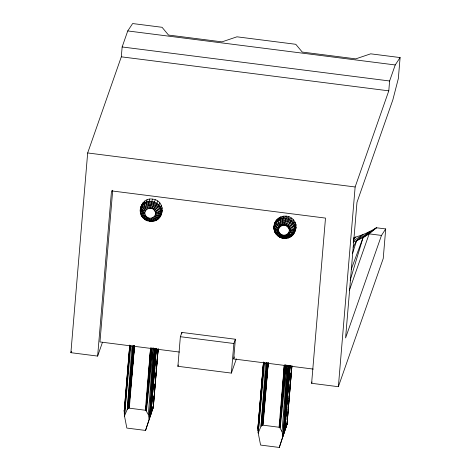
<?xml version="1.0" encoding="UTF-8"?>
<svg xmlns="http://www.w3.org/2000/svg" width="471" height="471" viewBox="0 0 471 471"><rect width="100%" height="100%" fill="white"/><g stroke="black" fill="none" stroke-linecap="round" stroke-linejoin="round"><path stroke-width="0.71" d="M158.15 348.923L153.305 407.197L145.568 430.441L126.84 428.062L124.485 415.981L124.203 411.059L129.778 345.143M291.885 365.932L287.039 424.206L279.303 447.45L260.581 445.071L258.22 432.99L257.937 428.062L263.477 362.276M273.963 227.334L274.569 224.202C276.742 218.844 283.53 216.872 288.623 219.092L291.484 218.12L290.813 221.211L288.005 225.403L287.999 227.246C292.738 232.409 283.701 238.485 279.851 233.257C275.111 228.099 284.148 222.018 287.999 227.246C290.79 225.892 293.686 223.366 293.568 219.969C287.175 212.062 273.545 217.155 273.963 227.334L276 228.947L278.573 229.571L277.219 230.301L275.011 229.795L273.963 228.859L273.975 226.757L275.3 222.112L273.975 226.757M286.356 238.026L286.132 238.408C279.762 239.292 272.515 233.08 274.346 226.463M151.173 218.185L152.398 221.394C164.874 220.245 165.786 200.151 152.51 199.109C142.707 197.278 136.343 210.973 142.96 217.785L146.116 216.248C149.961 221.476 158.998 215.4 154.264 210.237C150.414 205.009 141.377 211.09 146.116 216.248M278.231 235.706L278.284 236.265L279.892 234.958L279.851 233.257L276.389 234.428L274.734 231.862L274.793 229.983M291.113 220.528L293.568 219.969C296.701 223.395 296.754 228.688 294.404 232.521L292.768 232.968L290.307 232.645L288.352 233.31L290.613 234.611L293.115 234.758C297.054 229.512 294.981 221.358 288.623 219.092L288.988 216.807L285.844 218.303L284.337 225.321L282.888 223.943L282.73 219.939L283.454 216.101L280.251 218.815L280.369 221.688L281.611 225.644L279.639 225.126L278.302 222.771L277.749 220.775L278.438 218.044L275.841 222.583L276.642 224.337L279.497 227.199L277.596 227.717L275.523 226.286L274.552 224.82C278.438 215.753 291.714 218.161 295.105 226.374C296.677 232.162 291.737 238.196 285.868 238.432L284.908 235.194L286.733 236.036L288.423 237.861L289.094 237.419M149.772 218.179L149.79 221.382L152.681 221.37L152.904 220.987M285.008 236.418C276.895 237.884 274.04 224.49 282.888 223.943C291.001 222.477 293.863 235.865 285.008 236.418L283.513 235.182L283.206 238.344L283.501 237.932M132.01 345.955L127.27 409.311L124.485 415.981L130.179 345.72M265.744 362.964L261.005 426.32L258.22 432.99L263.919 362.729M133.264 345.614L128.489 408.298L127.27 409.311L133.081 345.661M150.614 348.599L145.892 410.394L148.318 414.598L149.225 419.131L145.568 430.441M153.305 407.197L149.225 419.131L154.612 348.481M266.998 362.623L262.223 425.307L261.005 426.32L266.816 362.664M284.349 365.608L279.627 427.403L282.058 431.607L282.959 436.134L279.303 447.45M287.039 424.206L282.959 436.134L288.352 365.49M153.434 348.004L148.318 414.598L154.417 348.452M287.11 365.743L282.058 431.607L288.152 365.461M286.191 425.772L286.074 427.238L286.203 425.778M151.856 347.963L145.892 410.394L150.62 347.969M155.507 348.958L150.125 416.405L156.119 348.463M285.591 364.972L279.627 427.403L284.354 364.978M289.247 365.967L283.86 433.408L289.853 365.472M129.778 345.814L124.297 413.626L130.12 345.69M150.979 413.832L156.219 348.428M290.213 365.702L284.655 431.012L289.953 365.437M127.994 408.587L133.181 345.661M150.785 414.409L156.195 348.499L150.532 415.163M153.04 406.408L152.863 408.604L153.051 406.426M153.281 403.476L153.464 401.274M153.764 397.606L153.887 396.14M154.247 391.742L154.37 390.276M154.729 385.879L154.853 384.413M156.119 369.011L156.237 367.545M156.602 363.147L156.719 361.681M261.729 425.596L266.922 362.67M284.519 431.418L289.93 365.508M286.78 423.417L286.598 425.613L286.786 423.429M287.563 413.885L287.681 412.419M288.046 408.016L288.164 406.55M288.464 402.888L288.588 401.422M288.947 397.018L289.07 395.552M289.43 391.154L289.553 389.688M289.912 385.29L290.036 383.824M290.819 374.292L290.937 372.82M291.302 368.422L291.419 366.956M102.495 342.223L97.644 356.088L70.897 352.685L87.671 152.957L121.312 56.826L122.142 46.965L127.747 30.939L132.634 23.55L162.053 27.294L168.518 35.06L222.012 41.86L236.942 36.815L295.788 44.298L302.258 52.069L355.752 58.869L370.683 53.824L400.103 57.568L398.342 78.527L392.861 99.811L356.977 202.347L345.584 337.966L381.475 235.429L385.714 228.941L376.459 227.764C369.382 232.026 361.781 235.506 353.774 237.596M97.644 356.088L111.515 190.885L325.496 218.097L311.619 383.3L338.366 386.703L383.229 258.526L385.714 228.941M112.704 190.272L99.97 341.952L179.48 352.067M124.203 411.501L129.743 345.19M145.645 410.282L129.295 408.174L134.523 345.92M145.345 410.217L150.573 347.963M153.234 407.427L158.132 348.987M153.269 407.285L158.115 349.564M236.365 358.849L231.379 373.097L177.885 366.297L180.369 336.706L181.865 332.432L235.359 339.238L233.704 358.961L313.215 369.076M181.741 333.892L181.865 332.432M231.379 373.097L233.863 343.506L235.359 339.238M257.937 428.51L263.513 362.152M279.38 427.291L263.03 425.183L268.258 362.929M279.079 427.226L284.307 364.972M284.272 432.172L289.9 365.508M287.022 424.271L291.885 365.949M286.974 424.436L291.914 365.843M338.366 386.703L355.14 186.975L388.787 90.844L389.611 80.983L395.222 64.957L400.103 57.568M150.92 414.009L156.478 348.593M263.86 362.699L258.037 430.635L263.572 362.093L257.961 427.603M284.655 431.012L290.213 365.602M128.848 408.186L134.488 345.92L128.848 408.186L128.489 408.298L134.406 345.826M151.945 348.028L146.452 410.818L153.093 347.987M149.225 419.131L155.406 348.929M153.305 403.512L153.493 401.327M153.811 397.689L153.94 396.229M154.258 392.59L154.447 390.406M154.7 387.498L154.953 384.583M155.212 381.669L155.465 378.761M155.654 376.576L155.972 372.938M156.16 370.754L156.413 367.839M156.607 365.655L156.925 362.016M157.049 360.562L157.432 356.194M157.561 354.734L158.068 348.911M268.14 362.835L262.223 425.307L262.794 425.172L268.223 362.929M285.679 365.037L280.186 427.821L286.833 364.996M282.959 436.134L289.141 365.932M287.551 414.698L287.74 412.514M287.993 409.599L288.246 406.691M288.499 403.777L288.752 400.862M288.947 398.678L289.2 395.77M289.453 392.855L289.706 389.947M289.9 387.763L290.213 384.118M290.342 382.664L290.725 378.295M290.848 376.841L291.673 367.374M124.485 415.981L130.832 345.455M146.175 410.577L151.903 347.987M258.22 432.99L264.567 362.464M262.582 425.195L268.187 362.929M279.909 427.586L285.638 364.996M150.602 208.312L151.338 202.972L152.51 199.109M257.937 428.062L258.014 427.297M275.117 231.962L276.389 234.428M142.784 217.119L142.731 217.573L144.903 219.51L147.235 220.734L149.931 221.358L150.108 220.97M124.209 410.783L124.279 410.288L124.226 410.594M285.844 218.303L286.25 216.118L282.989 218.208M295.37 227.923L296.118 227.34C296.006 230.961 292.008 231.332 289.276 230.931L294.993 228.482L295.971 224.744L294.587 224.867C293.345 226.81 291.019 228.07 288.764 228.376L289.288 226.645M294.587 224.867L295.099 222.23L293.15 222.495M147.158 217.178L144.903 219.51L144.868 218.968M141.565 205.103L140.24 209.748L140.376 212.88L141.406 213.675L144.915 213.863M280.251 218.815L280.787 216.76L277.825 220.087M278.614 233.716L279.085 232.132L275.046 232.215C269.777 210.955 305.932 221.329 290.689 236.678L289.159 235.989L287.416 234.222L289.482 234.081M350.177 280.333L363.059 237.584L369.918 231.449L356.576 240.746L353.168 242.035M280.722 237.137L280.616 237.602L282.141 234.841L283.212 236.36M352.538 253.357L356.576 240.746L363.017 234.564L353.374 240.928M275.888 221.923L276.571 219.869L274.569 224.202M70.897 352.685L71.38 351.301M142.831 202.86L140.817 207.24L140.228 210.325L142.266 211.938L144.838 212.562M144.703 201.035C142.807 203.902 144.803 207.063 146.699 209.277M147.052 199.751L146.24 203.572L147.87 208.635M149.713 199.092L148.724 202.96L149.207 208.306M155.253 199.798L151.974 208.659M157.75 201.111L156.225 204.844L153.222 209.312M159.834 202.96L158.168 206.569L154.264 210.237M161.365 205.221C160.929 208.529 157.797 210.219 155.03 211.367M162.23 207.735C161.971 211.196 158.327 212.262 155.465 212.627M160.534 215.082L159.787 217.219L157.602 219.462L154.882 220.781L153.764 219.875L152.504 217.855M162.383 210.331L161.058 214.976L159.445 217.667L157.962 217.832L154.612 216.301M177.885 366.297L178.362 364.937M233.704 358.961L234.428 356.894M311.619 383.3L312.108 381.916M349.282 290.672L369.164 233.857L376.459 227.764L363.059 237.584L356.576 240.746L353.126 247.222M288.623 219.092L285.709 225.668L284.69 224.002M351.242 269.282L363.059 237.584L369.164 233.857L381.475 235.429M148.406 217.832L147.235 220.734L144.78 219.386M291.961 235.035L291.208 236.566L290.689 236.678M295.105 226.374L295.971 224.744M160.852 214.523L161.806 212.839M294.587 231.532L295.37 229.477M290.189 228.135L289.2 229.636L290.684 230.06M277.707 232.227L278.649 230.872L277.219 230.301M353.285 239.68L355.805 237.084L353.421 238.567M288.005 225.403L286.957 226.321L286.433 224.502M279.892 234.958L280.893 234.181L281.464 235.859M156.154 220.01L157.915 219.044M288.423 237.861L291.52 236.148L293.457 234.311L294.269 232.091L294.775 232.032M145.351 215.123L142.148 215.824L141.229 215.353L141.259 214.864L142.018 215.989M153.57 220.822L155.571 220.328L154.882 220.781M287.039 237.873L288.411 237.572M278.42 226.28L280.433 226.286L279.639 225.126M155.536 213.922L159.539 213.781L161.635 212.468C162.507 202.542 148.077 197.102 142.083 204.997L142.854 207.405L145.763 210.19M127.747 30.939L395.222 64.957M122.142 46.965L389.611 80.983M121.312 56.826L388.787 90.844M87.671 152.957L355.14 186.975M180.369 336.706L233.863 343.506M288.258 235.235L286.238 234.864L286.733 236.036M283.324 238.314L280.598 237.537L278.143 236.13M155.247 215.176L159.045 215.918L160.688 215.465C165.191 203.69 145.356 196.177 140.794 207.858L141.771 209.318L145.127 211.308M288.982 232.185L290.307 232.645M277.596 227.717L278.867 228.317M281.169 224.326L282.941 225.315L282.888 223.943M276.194 233.734C282.312 243.519 299.12 235.035 291.384 224.832C284.931 215.865 269.4 224.873 276.907 234.423M153.681 217.213L155.524 218.909L157.073 219.58C171.197 205.78 139.569 193.734 140.723 213.334M142.96 217.785L141.53 215.677L140.387 212.344M274.758 231.367L273.963 228.859M294.228 225.474L294.993 228.482M274.734 231.862L273.975 228.311M152.457 408.763L152.339 410.229L152.469 408.769M287.198 418.283L287.08 419.749L287.233 418.336M141.771 209.318C137.862 219.545 155.089 226.068 159.045 215.918C162.954 205.697 145.727 199.174 141.771 209.318M142.701 210.06C139.263 219.044 154.4 224.773 157.879 215.859C161.312 206.875 146.175 201.141 142.701 210.06M143.843 210.737C140.964 218.279 153.664 223.089 156.584 215.606C159.469 208.064 146.764 203.254 143.843 210.737M276.448 227.028C272.974 235.971 288.064 241.811 291.602 232.904C295.076 223.96 279.986 218.12 276.448 227.028"/></g></svg>
